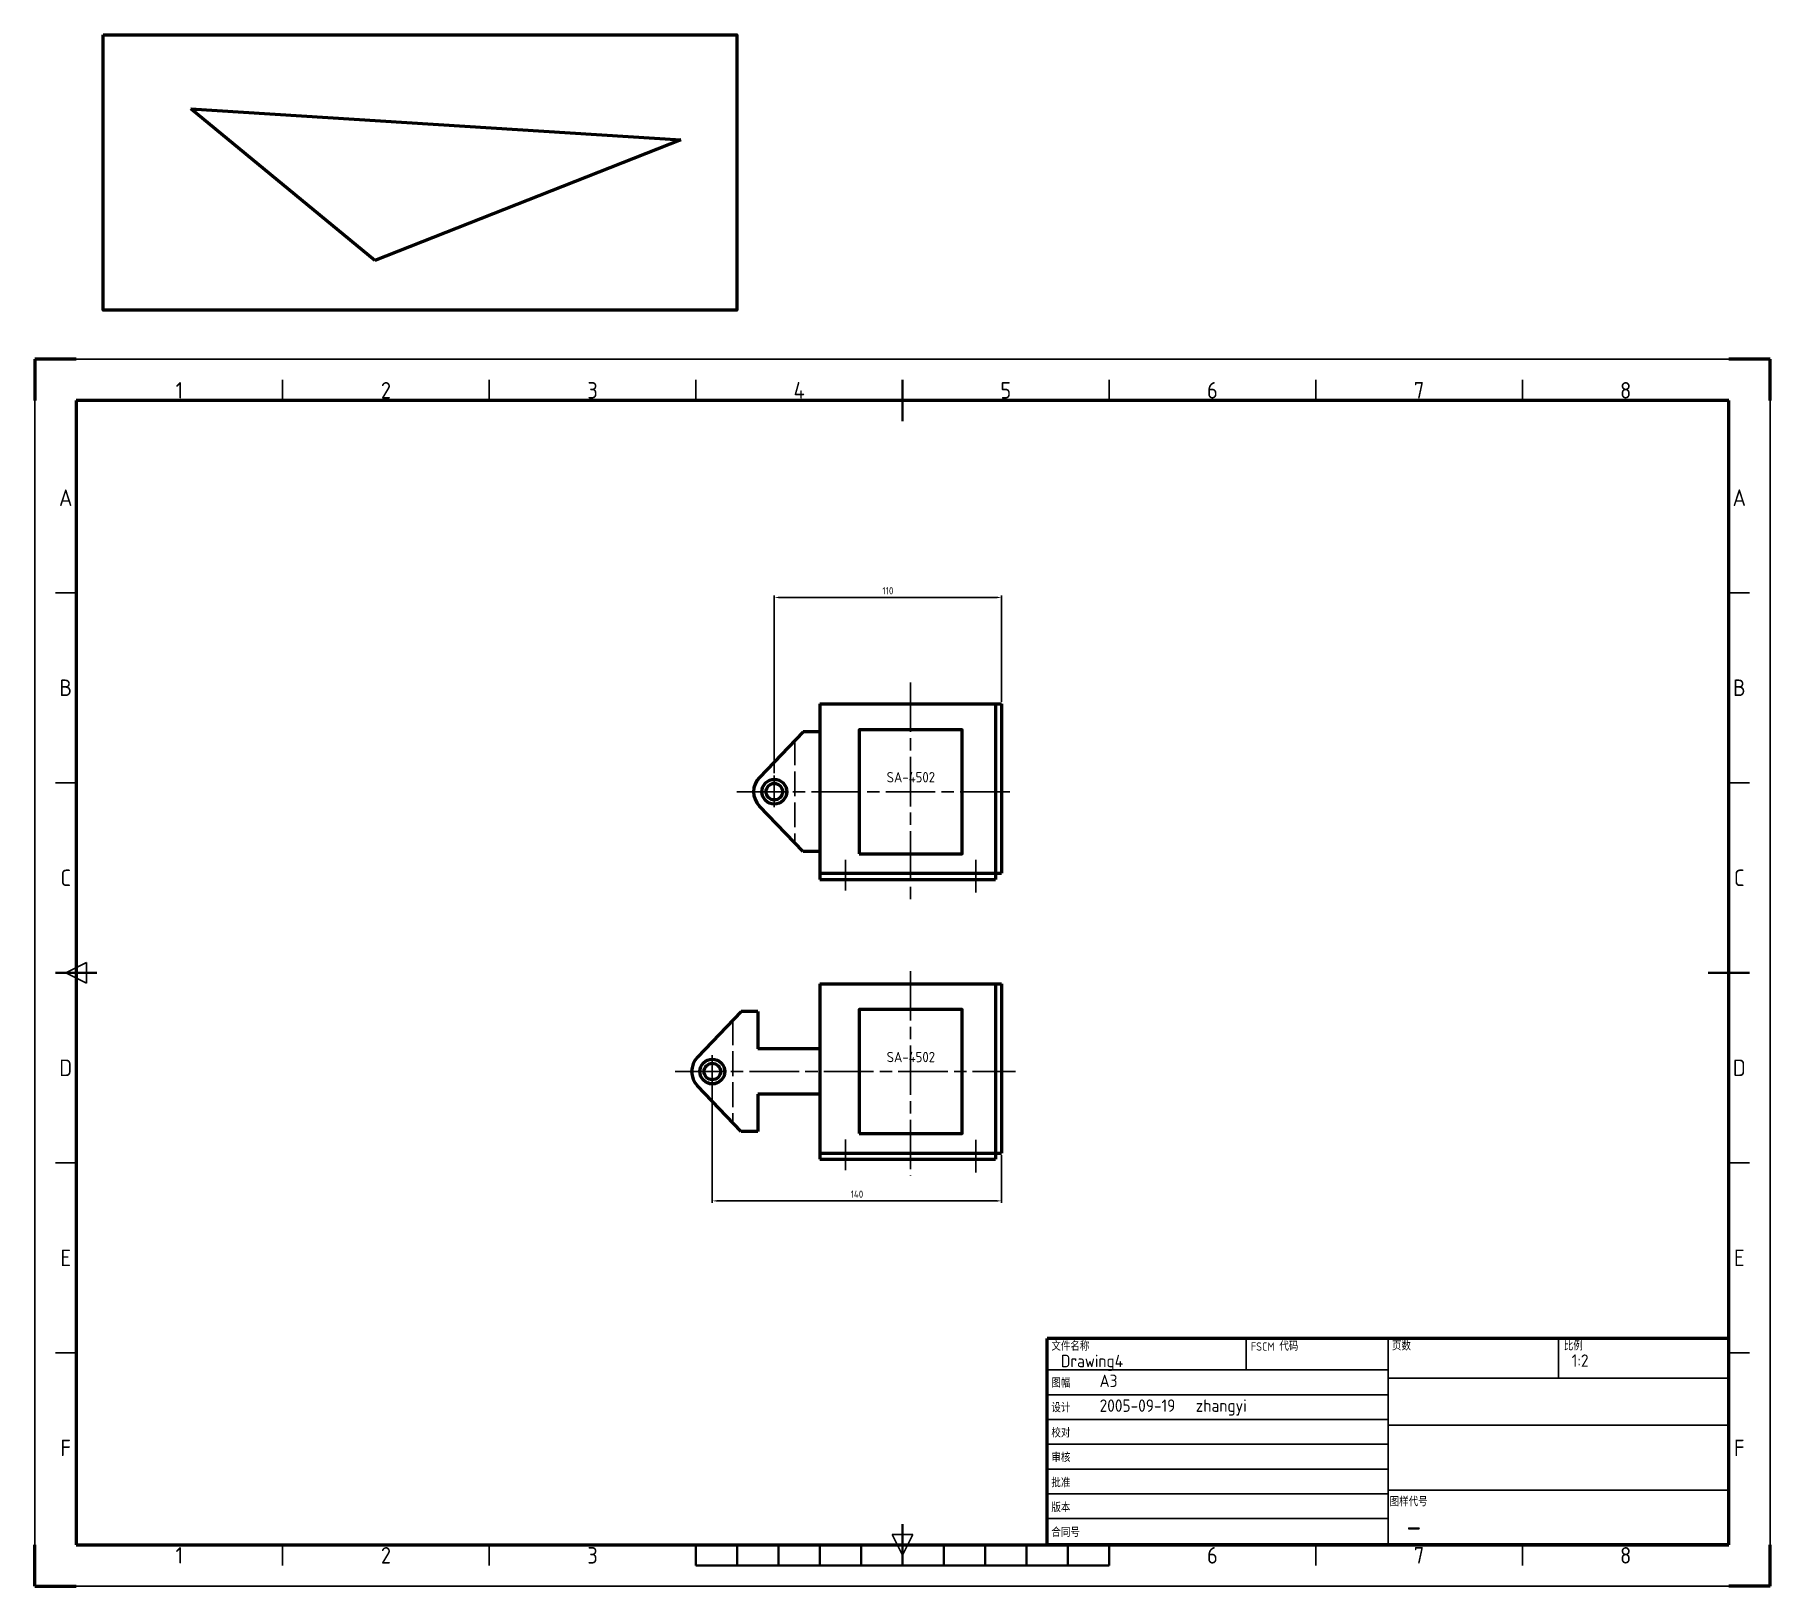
# Model space of a CAD drawing. Header units: millimetres. Extents: x 0 to 840, y 0 to 751.
import ezdxf
from ezdxf.enums import TextEntityAlignment as Align

# ---------------------------------------------------------------- set-up
doc = ezdxf.new("R2010")
doc.units = ezdxf.units.MM
doc.header["$LTSCALE"] = 2
doc.linetypes.add('AM_ISO02W050', pattern=[7.5, 6, -1.5])
doc.linetypes.add('AM_ISO08W050', pattern=[18, 12, -1.5, 3, -1.5])
for name, color, linetype, lineweight in [('AM_0', 7, 'Continuous', 50), ('AM_3', 6, 'AM_ISO02W050', 25), ('AM_5', 3, 'Continuous', 25), ('AM_6', 2, 'Continuous', 35), ('AM_7', 4, 'AM_ISO08W050', 25), ('AM_BOR', 7, 'Continuous', 50)]:
    doc.layers.add(name, color=color, linetype=linetype, lineweight=lineweight)
doc.styles.add('ACGBTS', font='isocp.shx', dxfattribs={"height": 1, "bigfont": 'AllInOneBig.shx'})
doc.styles.get("Standard").update_dxf_attribs({"font": 'ISOCP.SHX', "bigfont": 'AllInOneBig.shx'})
doc.dimstyles.new('AM_GB', dxfattribs={"dimtxt": 3.5, "dimasz": 2.5, "dimexe": 1, "dimexo": 1, "dimgap": 1.5, "dimtad": 1, "dimdec": 0, "dimdsep": 46, "dimtxsty": 'Standard', "dimcen": 0, "dimclrd": 256, "dimclre": 256, "dimclrt": 2, "dimadec": 0, "dimazin": 2, "dimtp": 0.1, "dimtm": 0.1, "dimtfac": 0.71, "dimtdec": 0, "dimtmove": 0, "dimatfit": 3, "dimfxl": 1, "dimlwd": -1, "dimlwe": -1, "dimarcsym": 1})

# ---------------------------------------------------------------- blocks, each defined once
blk = doc.blocks.new('*D5')
at = {"layer": 'AM_5'}
for p, q in [((357.95, 393.57), (357.95, 479.71)), ((467.95, 428.16), (467.95, 479.71)), ((360.45, 478.71), (465.45, 478.71))]:
    blk.add_line(p, q, dxfattribs=at)
for points in [[(360.45, 479.13), (360.45, 478.29), (357.95, 478.71)], [(465.45, 479.13), (465.45, 478.29), (467.95, 478.71)]]:
    blk.add_solid(points, dxfattribs=at)
at = {"layer": 'Defpoints', "color": 0}
for p in [(467.95, 478.71), (467.95, 427.16), (357.95, 392.57)]:
    blk.add_point(p, dxfattribs=at)
at = {"layer": 'AM_5', "color": 2, "insert": (412.95, 481.96), "char_height": 3.5, "attachment_point": 5}
blk.add_mtext('110', dxfattribs=at)
blk = doc.blocks.new('*D6')
at = {"layer": 'AM_5'}
for p, q in [((327.95, 248.2), (327.95, 185.59)), ((467.95, 208.7), (467.95, 185.59)), ((330.45, 186.59), (465.45, 186.59))]:
    blk.add_line(p, q, dxfattribs=at)
for points in [[(330.45, 187.01), (330.45, 186.17), (327.95, 186.59)], [(465.45, 187.01), (465.45, 186.17), (467.95, 186.59)]]:
    blk.add_solid(points, dxfattribs=at)
at = {"layer": 'Defpoints', "color": 0}
for p in [(327.95, 249.2), (467.95, 209.7), (467.95, 186.59)]:
    blk.add_point(p, dxfattribs=at)
at = {"layer": 'AM_5', "color": 2, "insert": (397.95, 189.84), "char_height": 3.5, "attachment_point": 5}
blk.add_mtext('140', dxfattribs=at)
blk = doc.blocks.new('GB_A3')
for p, q in [((410, 287), (10, 287)), ((10, 287), (10, 10)), ((410, 10), (410, 287)), ((10, 10), (410, 10))]:
    blk.add_line(p, q)
at = {"layer": 'AM_BOR'}
for p, q in [((10, 297), (0, 297)), ((0, 297), (0, 287)), ((420, 297), (410, 297)), ((420, 287), (420, 297)), ((0, 0), (0, 10)), ((420, 0), (420, 10)), ((0, 0), (10, 0)), ((420, 0), (410, 0))]:
    blk.add_line(p, q, dxfattribs=at)
at = {"layer": 'AM_BOR', "color": 1, "lineweight": 25}
for p, q in [((0, 297), (420, 297)), ((0, 0), (0, 297)), ((420, 297), (420, 0)), ((60, 287), (60, 292)), ((110, 287), (110, 292)), ((160, 287), (160, 292)), ((260, 287), (260, 292)), ((310, 287), (310, 292)), ((360, 287), (360, 292)), ((10, 240.5), (5, 240.5)), ((415, 240.5), (410, 240.5)), ((10, 194.5), (5, 194.5)), ((415, 194.5), (410, 194.5)), ((7.5, 148.5), (12.5, 151)), ((12.5, 146), (7.5, 148.5)), ((12.5, 151), (12.5, 146)), ((10, 102.5), (5, 102.5)), ((415, 102.5), (410, 102.5)), ((10, 56.5), (5, 56.5)), ((415, 56.5), (410, 56.5)), ((60, 5), (60, 10)), ((110, 5), (110, 10)), ((210, 7.5), (207.5, 12.5)), ((207.5, 12.5), (212.5, 12.5)), ((212.5, 12.5), (210, 7.5)), ((310, 5), (310, 10)), ((360, 5), (360, 10)), ((420, 0), (0, 0))]:
    blk.add_line(p, q, dxfattribs=at)
at = {"layer": 'AM_BOR', "color": 2, "lineweight": 35}
for p, q in [((210, 282), (210, 292)), ((5, 148.5), (15, 148.5)), ((405, 148.5), (415, 148.5)), ((210, 5), (210, 15)), ((160, 5), (160, 10)), ((170, 5), (170, 10)), ((180, 5), (180, 10)), ((190, 5), (190, 10)), ((200, 5), (200, 10)), ((220, 5), (220, 10)), ((230, 5), (230, 10)), ((240, 5), (240, 10)), ((250, 5), (250, 10)), ((260, 5), (260, 10)), ((160, 5), (260, 5))]:
    blk.add_line(p, q, dxfattribs=at)
at = {"layer": 'AM_BOR', "color": 1, "lineweight": 25, "style": 'ACGBTS'}
for s, p in [('1', (35, 289.5)), ('2', (85, 289.5)), ('3', (135, 289.5)), ('4', (185, 289.5)), ('5', (235, 289.5)), ('6', (285, 289.5)), ('7', (335, 289.5)), ('8', (385, 289.5)), ('A', (7.5, 263.5)), ('A', (412.5, 263.5)), ('B', (7.5, 217.5)), ('B', (412.5, 217.5)), ('C', (7.5, 171.5)), ('C', (412.5, 171.5)), ('D', (7.5, 125.5)), ('D', (412.5, 125.5)), ('E', (7.5, 79.5)), ('E', (412.5, 79.5)), ('F', (7.5, 33.5)), ('F', (412.5, 33.5)), ('1', (35, 7.5)), ('2', (85, 7.5)), ('3', (135, 7.5)), ('6', (285, 7.5)), ('7', (335, 7.5)), ('8', (385, 7.5))]:
    blk.add_text(s, height=4, dxfattribs=at).set_placement(p, align=Align.MIDDLE)
blk = doc.blocks.new('GB_TITLEA')
for p, q in [((0, 50), (-165, 50)), ((-165, 0), (-165, 50)), ((0, 0), (0, 50)), ((0, 0), (-165, 0))]:
    blk.add_line(p, q)
at = {"layer": 'AM_BOR', "color": 1, "lineweight": 25}
for p, q in [((-116.86, 50), (-116.86, 42.38)), ((-82.5, 0), (-82.5, 50)), ((-41.25, 40.35), (-41.25, 50)), ((-165, 42.38), (-82.5, 42.38)), ((-165, 42), (-165, 30)), ((0, 40.35), (-82.5, 40.35)), ((-165, 36.38), (-82.5, 36.38)), ((-165, 30.38), (-82.5, 30.38)), ((-82.5, 29.01), (0, 29.01)), ((-165, 24.38), (-82.5, 24.38)), ((-165, 18.38), (-82.5, 18.38)), ((-82.5, 13.29), (0, 13.29)), ((-165, 12.38), (-82.5, 12.38)), ((-165, 6.38), (-82.5, 6.38))]:
    blk.add_line(p, q, dxfattribs=at)
at = {"layer": 'AM_BOR', "color": 1, "lineweight": 25, "style": 'ACGBTS'}
for s, p in [('文件名称', (-163.97, 47.04)), ('FSCM 代码', (-115.7, 47.04)), ('页数', (-81.55, 47.11)), ('比例', (-39.97, 47.11)), ('图幅', (-163.97, 38.14)), ('设计', (-163.97, 32.14)), ('校对', (-163.97, 26.05)), ('审核', (-163.97, 20.08)), ('批准', (-163.97, 13.99)), ('版本', (-163.97, 7.99)), ('图样代号', (-82.12, 9.41)), ('合同号', (-163.97, 1.99))]:
    blk.add_text(s, height=2, dxfattribs=at).set_placement(p)
at = {"layer": 'AM_BOR', "color": 2, "lineweight": 35, "style": 'ACGBTS'}
for tag, p, height in [('GEN-TITLE-DWG{13.6}', (-161.69, 43.04), 3), ('GEN-TITLE-FSCM{8.6}', (-113.32, 43.04), 3), ('GEN-TITLE-SHEET{11.8}', (-79.67, 43.11), 3), ('GEN-TITLE-SCA{12.7}', (-38.05, 43.13), 3), ('GEN-TITLE-SIZ{22.6}', (-152.3, 38.23), 3), ('GEN-TITLE-DAT{7.1}', (-152.3, 32.23), 3), ('GEN-TITLE-NAME{14.9}', (-129.04, 32.23), 3), ('GEN-TITLE-DACT{21}', (-78.21, 33.14), 3.5), ('GEN-TITLE-CHKD{7.1}', (-152.3, 26.14), 3), ('GEN-TITLE-CHKM{14.9}', (-129.04, 26.14), 3), ('GEN-TITLE-DES1{12.3}', (-78.24, 20.94), 6), ('GEN-TITLE-APPD{7.1}', (-152.3, 20.17), 3), ('GEN-TITLE-APPM{14.9}', (-129.04, 20.17), 3), ('GEN-TITLE-ISSD{7.1}', (-152.3, 14.08), 3), ('GEN-TITLE-ISSM{14.9}', (-129.04, 14.08), 3), ('GEN-TITLE-DES2{24.5}', (-78.21, 15.44), 3), ('GEN-TITLE-REV{22.6}', (-152.3, 8.08), 3), ('GEN-TITLE-CTRN{19.4}', (-152.3, 2.08), 3.5)]:
    blk.add_attdef(tag, p, '', height=height, dxfattribs=at)
at = {"layer": 'AM_BOR', "style": 'ACGBTS'}
blk.add_attdef('GEN-TITLE-NR{12.3}', (-78.08, 1.63), '', height=6, dxfattribs=at)

msp = doc.modelspace()

# ---------------------------------------------------------------- linework, layer by layer
at = {"layer": 'AM_0'}
for p, q in [((75.49, 715.22), (312.65, 700.18)), ((164.57, 641.79), (75.49, 715.22)), ((312.65, 700.18), (164.57, 641.79)), ((379.95, 427.16), (467.95, 427.16)), ((379.95, 427.16), (379.95, 342.16)), ((464.95, 427.16), (464.95, 342.16)), ((467.95, 427.16), (467.95, 345.16)), ((371.95, 413.66), (350.74, 391.59)), ((379.95, 413.66), (371.95, 413.66)), ((379.95, 413.66), (379.95, 395.66)), ((371.95, 355.66), (350.74, 377.73)), ((379.95, 373.66), (379.95, 355.66)), ((379.95, 355.66), (371.95, 355.66)), ((379.95, 345.16), (467.95, 345.16)), ((379.95, 342.16), (464.95, 342.16)), ((379.95, 291.7), (467.95, 291.7)), ((379.95, 291.7), (379.95, 206.7)), ((464.95, 291.7), (464.95, 206.7)), ((467.95, 291.7), (467.95, 209.7)), ((341.95, 278.2), (320.74, 256.13)), ((349.95, 278.2), (341.95, 278.2)), ((349.95, 278.2), (349.95, 260.2)), ((379.95, 260.2), (349.95, 260.2)), ((341.95, 220.2), (320.74, 242.27)), ((349.95, 238.2), (349.95, 220.2)), ((379.95, 238.2), (349.95, 238.2)), ((349.95, 220.2), (341.95, 220.2)), ((379.95, 209.7), (467.95, 209.7)), ((379.95, 206.7), (464.95, 206.7))]:
    msp.add_line(p, q, dxfattribs=at)
for points in [[(33.19, 751.15), (339.74, 751.15), (339.74, 617.79), (33.19, 617.79)], [(398.95, 354.66), (448.95, 354.66), (448.95, 414.66), (398.95, 414.66)], [(398.95, 219.2), (448.95, 219.2), (448.95, 279.2), (398.95, 279.2)]]:
    msp.add_lwpolyline(points, close=True, dxfattribs=at)
for centre, radius in [((357.95, 384.66), 6), ((357.95, 384.66), 4), ((327.95, 249.2), 6), ((327.95, 249.2), 4)]:
    msp.add_circle(centre, radius, dxfattribs=at)
for centre in [(357.95, 384.66), (327.95, 249.2)]:
    msp.add_arc(centre, 10, 136.13919, 223.86081, dxfattribs=at)
at = {"layer": 'AM_3'}
for p, q in [((367.95, 409.5), (367.95, 359.82)), ((337.95, 274.03), (337.95, 224.36))]:
    msp.add_line(p, q, dxfattribs=at)
at = {"layer": 'AM_7'}
for p, q in [((423.95, 437.59), (423.95, 332.47)), ((357.95, 392.57), (357.95, 377.24)), ((339.88, 384.66), (474.74, 384.66)), ((392.45, 351.71), (392.45, 336.91)), ((455.45, 351.66), (455.45, 335.85)), ((423.95, 297.86), (423.95, 198.79)), ((327.95, 257.1), (327.95, 241.78)), ((309.95, 249.2), (474.74, 249.2)), ((392.45, 216.24), (392.45, 201.45)), ((455.45, 216.19), (455.45, 200.39))]:
    msp.add_line(p, q, dxfattribs=at)

# ---------------------------------------------------------------- block references
at = {"layer": 'AM_0', "lineweight": 0, "xscale": 2, "yscale": 2, "zscale": 2}
msp.add_blockref('GB_A3', (0, 0), dxfattribs=at)
msp.add_blockref('GB_TITLEA', (820, 20), dxfattribs=at).add_auto_attribs({'GEN-TITLE-DWG{13.6}': 'Drawing4', 'GEN-TITLE-SCA{12.7}': '1:2', 'GEN-TITLE-DAT{7.1}': '2005-09-19', 'GEN-TITLE-NAME{14.9}': 'zhangyi', 'GEN-TITLE-NR{12.3}': '-', 'GEN-TITLE-SIZ{22.6}': 'A3'})

# ---------------------------------------------------------------- texts
at = {"layer": 'AM_6', "color": 30, "lineweight": 70, "char_height": 5, "width": 29.3965, "attachment_point": 1}
for insert in [(412.33, 394.19), (412.33, 258.73)]:
    msp.add_mtext('SA-4502', dxfattribs=dict(at, insert=insert))

# ---------------------------------------------------------------- dimensions: what is measured, and where the dimension line sits
at = {"layer": 'AM_5'}
for base, p1, p2, picture, middle in [((467.95, 478.71), (357.95, 392.57), (467.95, 427.16), '*D5', (412.95, 481.96)), ((467.95, 186.59), (327.95, 249.2), (467.95, 209.7), '*D6', (397.95, 189.84))]:
    dim = msp.add_linear_dim(base=base, p1=p1, p2=p2, dimstyle='AM_GB', dxfattribs=at)
    dim.commit()
    dim.dimension.update_dxf_attribs({"geometry": picture, "text_midpoint": middle})

doc.saveas('drawing.dxf')
